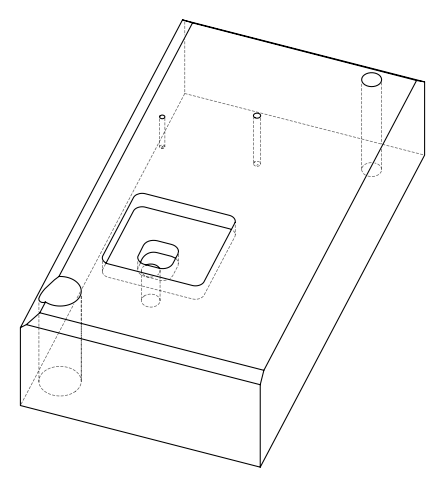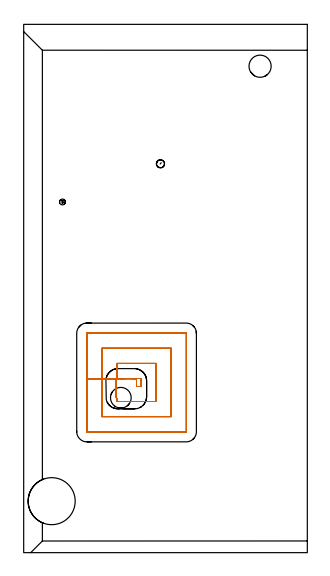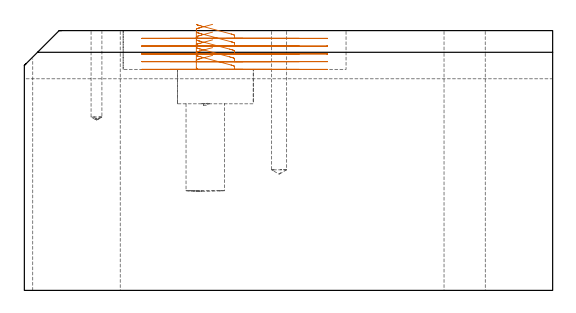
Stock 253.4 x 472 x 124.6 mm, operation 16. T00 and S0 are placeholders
(PLAN: 16 operations, 10 tool changes, 61.3 min)
(1 INDEXABLE_INSERT_DRILL_THROUGH_HOLE_FROM_SOLID | STEP1HOLE_1 | NXT0302_036 | 0.52 min | 172526 mm3)
(2 INDEXABLE_INSERT_DRILL_BLIND_HOLE_FROM_SOLID | STEP1POCKET | NXT0302_008 | 0.18 min | 20632 mm3)
(3 SPOT_DRILL | STEP1HOLE | NXT0321_9005460120000 | 0.05 min | 182 mm3)
(4 SPOT_DRILL_1 | STEP1POCKET_1 | NXT0321_9005460120000 | 0.03 min | 1 mm3)
(5 SPOT_DRILL_2 | STEP1POCKET_2 | NXT0321_9005460120000 | 0.03 min | 2 mm3)
(6 DRILL_BLIND_HOLE_INTO_CENTER | STEP1HOLE | UGT0301_176 | 0.04 min | 98 mm3)
(7 GUN_DRILL_THROUGH_HOLE | STEP1HOLE | UGT0307_001 | 0.56 min | 2265 mm3)
(8 SPADE_DRILL_TO_ENLARGE_THROUGH_HOLE | STEP1HOLE | UGT0306_003 | 0.53 min | 12683 mm3)
(9 DRILL_TO_ENLARGE_THROUGH_HOLE | STEP1HOLE | UGT0301_264 | 0.54 min | 23069 mm3)
(10 DRILL_BLIND_HOLE_INTO_CENTER_1 | STEP1POCKET_1 | UGT0301_467 | 0.29 min | 2717 mm3)
(11 DRILL_BLIND_HOLE_INTO_CENTER_2 | STEP1POCKET_2 | UGT0301_176 | 0.18 min | 871 mm3)
(12 AREA_MILL | FG_CHAMFER_SURFACE | UGT0205_001 | 18.04 min | 67590 mm3)
(13 AREA_MILL_1 | FG_CHAMFER_SURFACE_1 | UGT0205_001 | 21.57 min | 61544 mm3)
(14 AREA_MILL_2 | FG_CHAMFER_SURFACE_2 | UGT0205_001 | 7.99 min | 12993 mm3)
(15 MILL_RECTANGULAR_POCKET | POCKET_RECTANGULAR_STRAIGHT | UGT0201_100 | Follow Part, ap 4.5, ae 75% | 2.06 min | 32876 mm3)
(16 MILL_RECTANGULAR_POCKET_1 | POCKET_RECTANGULAR_STRAIGHT_1 | UGT0201_100 | Follow Part, ap 4.5, ae 75% | 8.73 min | 187247 mm3)
(TOOL NXT0302_036 | Index. Insert Drill 42mm [880-D4200L50-05] | D42 PA176 FL210 Z2)
(TOOL NXT0302_008 | Index. Insert Drill 18.5mm [880-D1850L25-05] | D18.5 PA176 FL93 Z2)
(TOOL NXT0321_9005460120000 | NC Spot Drill, 142deg, 12mm, Carbide, Uncoated | D12 PA142 FL30 Z2)
(TOOL UGT0301_176 | Twist Drill 5.2 mm | D5.2 PA118 FL50 Z2)
(TOOL UGT0307_001 | Gun Drill 5 mm | D5 PA130 FL24 Z1)
(TOOL UGT0306_003 | Spade Drill 12.5mm | D12.5 PA132 FL10 Z2)
(TOOL UGT0301_264 | Twist Drill 19.8 mm | D19.8 PA118 FL140 Z2)
(TOOL UGT0301_467 | Carbide Drill 7.2 mm | D7.2 PA118 FL69 Z2)
(TOOL UGT0205_001 | Chamfer Mill 20 x 3 x 45 deg. | D20 FL50 Z2)
(TOOL UGT0201_100 | End Mill 18 mm | D18 FL22 Z2)
(OP 16 MILL_RECTANGULAR_POCKET_1)
G17 G21 G94 G90
T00 M6
G54
G17 G0 G90 X82.546 Y154.055 S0 M3
G43 Z134.6 H0
Z127.6
G94 G1 X82.574 Y154.194 Z127.562 F250.
X82.638 Y154.376 Z127.51
X82.816 Y154.677 Z127.417
X82.878 Y154.769 Z127.387
X82.996 Y154.904 Z127.339
X83.136 Y155.026 Z127.289
X83.228 Y155.088 Z127.259
X83.526 Y155.263 Z127.167
X83.561 Y155.278 Z127.157
X83.653 Y155.308 Z127.131
X83.9 Y155.364 Z127.063
X84.312 Y155.411 Z126.952
X84.975 Y155.4 Z126.774
X99.209 Y155.402 Z122.96
X99.403 Y155.365 Z122.907
X99.59 Y155.329 Z122.856
X99.777 Y155.263 Z122.803
X99.955 Y155.179 Z122.75
X100.247 Y154.962 Z122.653
X100.478 Y154.689 Z122.557
X100.67 Y154.362 Z122.455
X100.708 Y154.247 Z122.422
X100.781 Y153.93 Z122.335
X100.795 Y153.829 Z122.308
X100.811 Y153.593 Z122.245
X100.8 Y148.5 Z120.88
X104.8 F500.
Y155.6
X96.9
Y155.4
G0 X90.288 Z127.6
G1 X84.975 Z126.176 F250.
X84.312 Y155.411 Z125.999
X84.187 Y155.404 Z125.965
X84.131 Y155.4 Z125.95
X83.9 Y155.364 Z125.887
X83.653 Y155.308 Z125.82
X83.561 Y155.278 Z125.794
X83.136 Y155.026 Z125.661
X82.996 Y154.904 Z125.611
X82.878 Y154.769 Z125.563
X82.816 Y154.677 Z125.533
X82.637 Y154.373 Z125.439
X82.574 Y154.194 Z125.388
X82.537 Y154.007 Z125.337
X82.497 Y153.806 Z125.282
X82.495 Y139.638 Z121.486
X82.481 Y139.387 Z121.419
X82.56 Y138.766 Z121.251
X82.635 Y138.527 Z121.183
X82.9 Y138.117 Z121.053
X82.998 Y137.992 Z121.01
X83.32 Y137.767 Z120.905
X83.4 Y137.719 Z120.88
Y135. F500.
X118.3
Y169.1
X83.4
Y155.189
X69.9
Y121.5
X131.8
Y182.6
X69.9
Y155.189
X56.4
Y108.1
X56.405 Y108.045
X56.445 Y108.005
X56.5 Y108.
X145.2
X145.255 Y108.005
X145.295 Y108.045
X145.3 Y108.1
Y196.
X145.295 Y196.055
X145.255 Y196.095
X145.2 Y196.1
X56.5
X56.445 Y196.095
X56.405 Y196.055
X56.4 Y196.
Y155.189
Y154.189
G0 X82.548 Y154.055 Z123.88
G1 X82.639 Y154.377 Z123.79 F250.
X82.816 Y154.677 Z123.697
X82.878 Y154.769 Z123.667
X82.996 Y154.904 Z123.619
X83.136 Y155.026 Z123.569
X83.228 Y155.088 Z123.54
X83.526 Y155.263 Z123.447
X83.561 Y155.278 Z123.437
X83.652 Y155.308 Z123.411
X83.902 Y155.365 Z123.342
X84.131 Y155.4 Z123.28
X84.312 Y155.411 Z123.232
X84.975 Y155.4 Z123.054
X99.207 Y155.402 Z119.241
X99.4 Y155.365 Z119.188
X99.588 Y155.329 Z119.137
X99.78 Y155.261 Z119.082
X99.958 Y155.177 Z119.029
X100.246 Y154.963 Z118.933
X100.478 Y154.689 Z118.837
X100.67 Y154.362 Z118.735
X100.749 Y154.105 Z118.663
X100.784 Y153.924 Z118.614
X100.806 Y153.668 Z118.545
X100.811 Y153.593 Z118.525
X100.8 Y148.5 Z117.16
X104.8 F500.
Y155.6
X96.9
Y155.4
G0 X90.29 Z123.88
G1 X84.975 Z122.456 F250.
X84.312 Y155.411 Z122.278
X84.131 Y155.4 Z122.23
X83.902 Y155.365 Z122.168
X83.652 Y155.308 Z122.099
X83.561 Y155.278 Z122.073
X83.136 Y155.026 Z121.941
X82.996 Y154.904 Z121.891
X82.878 Y154.769 Z121.843
X82.816 Y154.677 Z121.813
X82.638 Y154.375 Z121.719
X82.537 Y154.007 Z121.617
X82.501 Y153.77 Z121.553
X82.489 Y153.601 Z121.507
X82.5 Y152.947 Z121.332
Y152.483 Z121.208
Y140.576 Z118.017
X82.495 Y139.639 Z117.766
X82.481 Y139.389 Z117.699
X82.56 Y138.766 Z117.531
X82.635 Y138.527 Z117.464
X82.9 Y138.117 Z117.333
X82.998 Y137.992 Z117.29
X83.32 Y137.767 Z117.185
X83.4 Y137.719 Z117.16
Y135. F500.
X118.3
Y169.1
X83.4
Y155.189
X69.9
Y121.5
X131.8
Y182.6
X69.9
Y155.189
X56.4
Y108.1
X56.405 Y108.045
X56.445 Y108.005
X56.5 Y108.
X145.2
X145.255 Y108.005
X145.295 Y108.045
X145.3 Y108.1
Y196.
X145.295 Y196.055
X145.255 Y196.095
X145.2 Y196.1
X56.5
X56.445 Y196.095
X56.405 Y196.055
X56.4 Y196.
Y155.189
Y154.189
G0 X82.548 Y154.056 Z120.16
G1 X82.593 Y154.25 Z120.107 F250.
X82.622 Y154.339 Z120.082
X82.878 Y154.769 Z119.947
X82.996 Y154.904 Z119.899
X83.136 Y155.025 Z119.85
X83.228 Y155.088 Z119.82
X83.526 Y155.263 Z119.727
X83.561 Y155.278 Z119.717
X83.651 Y155.307 Z119.692
X83.906 Y155.365 Z119.622
X84.131 Y155.4 Z119.561
X84.312 Y155.411 Z119.512
X84.975 Y155.4 Z119.334
X98.378 Z115.743
X99.012 Y155.41 Z115.573
X99.244 Y155.4 Z115.511
X99.55 Y155.342 Z115.427
X99.77 Y155.266 Z115.365
X99.947 Y155.183 Z115.313
X100.31 Y154.903 Z115.19
X100.435 Y154.752 Z115.137
X100.476 Y154.691 Z115.118
X100.671 Y154.362 Z115.015
X100.747 Y154.116 Z114.946
X100.79 Y153.884 Z114.883
X100.808 Y153.432 Z114.762
X100.8 Y148.5 Z113.44
X104.8 F500.
Y155.6
X96.9
Y155.4
G0 X90.289 Z120.16
G1 X84.975 Z118.736 F250.
X84.312 Y155.411 Z118.558
X84.131 Y155.4 Z118.51
X83.906 Y155.365 Z118.449
X83.651 Y155.307 Z118.379
X83.561 Y155.278 Z118.353
X83.136 Y155.025 Z118.221
X82.996 Y154.904 Z118.171
X82.878 Y154.769 Z118.123
X82.816 Y154.677 Z118.093
X82.64 Y154.379 Z118.001
X82.622 Y154.339 Z117.989
X82.593 Y154.25 Z117.964
X82.537 Y154.007 Z117.897
X82.501 Y153.775 Z117.834
X82.489 Y153.602 Z117.788
X82.5 Y140.576 Z114.297
X82.495 Y139.639 Z114.046
X82.481 Y139.389 Z113.979
X82.56 Y138.766 Z113.811
X82.635 Y138.527 Z113.744
X82.901 Y138.117 Z113.613
X82.998 Y137.991 Z113.57
X83.319 Y137.768 Z113.465
X83.4 Y137.719 Z113.44
Y135. F500.
X118.3
Y169.1
X83.4
Y155.189
X69.9
Y121.5
X131.8
Y182.6
X69.9
Y155.189
X56.4
Y108.1
X56.405 Y108.045
X56.445 Y108.005
X56.5 Y108.
X145.2
X145.255 Y108.005
X145.295 Y108.045
X145.3 Y108.1
Y196.
X145.295 Y196.055
X145.255 Y196.095
X145.2 Y196.1
X56.5
X56.445 Y196.095
X56.405 Y196.055
X56.4 Y196.
Y155.189
Y154.189
G0 X82.548 Y154.057 Z116.44
G1 X82.593 Y154.25 Z116.387 F250.
X82.622 Y154.338 Z116.362
X82.878 Y154.769 Z116.228
X82.996 Y154.904 Z116.18
X83.136 Y155.025 Z116.13
X83.228 Y155.088 Z116.1
X83.526 Y155.263 Z116.008
X83.561 Y155.278 Z115.997
X83.65 Y155.307 Z115.972
X83.91 Y155.366 Z115.901
X84.13 Y155.4 Z115.841
X84.312 Y155.411 Z115.792
X84.975 Y155.4 Z115.615
X98.378 Z112.023
X99.012 Y155.41 Z111.853
X99.244 Y155.4 Z111.791
X99.55 Y155.342 Z111.708
X99.77 Y155.266 Z111.645
X99.947 Y155.183 Z111.593
X100.31 Y154.903 Z111.47
X100.435 Y154.752 Z111.417
X100.476 Y154.691 Z111.398
X100.671 Y154.362 Z111.295
X100.746 Y154.13 Z111.23
X100.793 Y153.882 Z111.162
X100.808 Y153.432 Z111.042
X100.8 Y148.5 Z109.72
X104.8 F500.
Y155.6
X96.9
Y155.4
G0 X90.289 Z116.44
G1 X84.975 Z115.016 F250.
X84.312 Y155.411 Z114.838
X84.13 Y155.4 Z114.789
X83.91 Y155.366 Z114.73
X83.65 Y155.307 Z114.658
X83.561 Y155.278 Z114.633
X83.136 Y155.025 Z114.501
X82.996 Y154.904 Z114.451
X82.878 Y154.769 Z114.403
X82.815 Y154.676 Z114.373
X82.641 Y154.381 Z114.281
X82.622 Y154.338 Z114.269
X82.593 Y154.25 Z114.244
X82.537 Y154.007 Z114.177
X82.501 Y153.775 Z114.114
X82.489 Y153.602 Z114.068
X82.5 Y140.576 Z110.577
X82.495 Y139.639 Z110.326
X82.481 Y139.389 Z110.259
X82.56 Y138.766 Z110.091
X82.635 Y138.527 Z110.024
X82.901 Y138.117 Z109.893
X82.998 Y137.991 Z109.85
X83.319 Y137.768 Z109.745
X83.4 Y137.719 Z109.72
Y135. F500.
X118.3
Y169.1
X83.4
Y155.189
X69.9
Y121.5
X131.8
Y182.6
X69.9
Y155.189
X56.4
Y108.1
X56.405 Y108.045
X56.445 Y108.005
X56.5 Y108.
X145.2
X145.255 Y108.005
X145.295 Y108.045
X145.3 Y108.1
Y196.
X145.295 Y196.055
X145.255 Y196.095
X145.2 Y196.1
X56.5
X56.445 Y196.095
X56.405 Y196.055
X56.4 Y196.
Y155.189
Y154.189
G0 X82.548 Y154.054 Z112.72
G1 X82.642 Y154.383 Z112.628 F250.
X82.818 Y154.68 Z112.536
X82.878 Y154.769 Z112.507
X82.996 Y154.904 Z112.459
X83.134 Y155.024 Z112.41
X83.235 Y155.092 Z112.377
X83.526 Y155.263 Z112.287
X83.561 Y155.278 Z112.277
X83.65 Y155.307 Z112.252
X83.907 Y155.365 Z112.181
X84.127 Y155.399 Z112.121
X84.319 Y155.411 Z112.07
X85.052 Y155.4 Z111.873
X99.147 Y155.401 Z108.096
X99.377 Y155.38 Z108.034
X99.503 Y155.354 Z108.
X99.77 Y155.266 Z107.925
X99.948 Y155.183 Z107.872
X100.309 Y154.904 Z107.75
X100.435 Y154.752 Z107.697
X100.476 Y154.691 Z107.677
X100.671 Y154.361 Z107.575
X100.791 Y153.868 Z107.439
X100.805 Y153.691 Z107.391
X100.811 Y153.602 Z107.367
X100.8 Y148.5 Z106.
X104.8 F500.
Y155.6
X96.9
Y155.4
G0 X90.289 Z112.72
G1 X84.904 Y155.401 Z111.277 F250.
X84.319 Y155.411 Z111.12
X84.127 Y155.399 Z111.069
X83.907 Y155.365 Z111.009
X83.65 Y155.307 Z110.938
X83.561 Y155.278 Z110.913
X83.134 Y155.024 Z110.78
X82.996 Y154.904 Z110.731
X82.878 Y154.769 Z110.683
X82.818 Y154.68 Z110.654
X82.642 Y154.383 Z110.562
X82.536 Y154.002 Z110.456
X82.49 Y153.609 Z110.35
X82.5 Y140.536 Z106.847
X82.483 Y139.329 Z106.523
X82.56 Y138.767 Z106.371
X82.635 Y138.527 Z106.304
X82.901 Y138.117 Z106.173
X82.998 Y137.991 Z106.13
X83.4 Y137.719 Z106.
Y135. F500.
X118.3
Y169.1
X83.4
Y155.189
X69.9
Y121.5
X131.8
Y182.6
X69.9
Y155.189
X56.4
Y108.1
X56.405 Y108.045
X56.445 Y108.005
X56.5 Y108.
X145.2
X145.255 Y108.005
X145.295 Y108.045
X145.3 Y108.1
Y196.
X145.295 Y196.055
X145.255 Y196.095
X145.2 Y196.1
X56.5
X56.445 Y196.095
X56.405 Y196.055
X56.4 Y196.
Y155.189
Y154.189
G0 Z134.6
M5
M2
